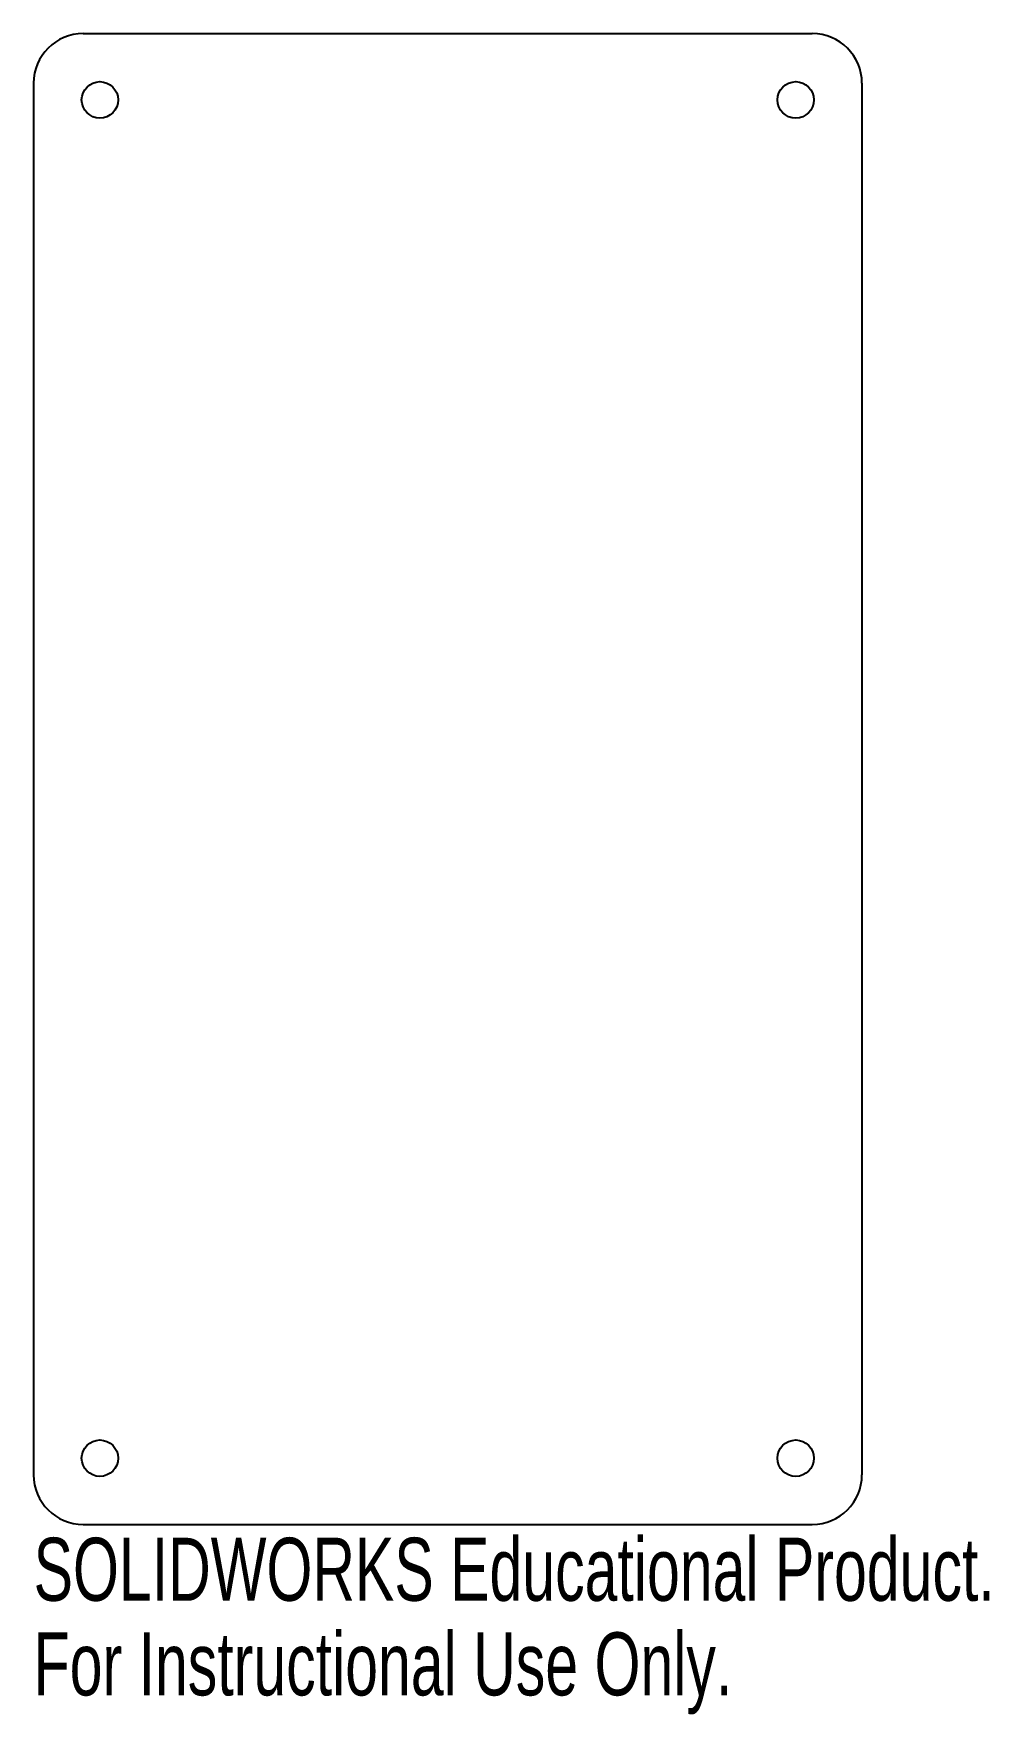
# Model space of a CAD drawing. Header units: inches. Extents: x -1.78 to 1.11, y -2.79 to 2.29.
import ezdxf

# ---------------------------------------------------------------- set-up
doc = ezdxf.new("R2010")
doc.units = ezdxf.units.IN
doc.header["$MEASUREMENT"] = 0
doc.styles.add('SLDTEXTSTYLE0', font='TXT', dxfattribs={"width": 0.7})

msp = doc.modelspace()

# ---------------------------------------------------------------- linework, layer by layer
at = {"color": 7, "linetype": 'Continuous'}
for p, q in [((-1.6252, 2.2879), (0.5748, 2.2879)), ((-1.7752, 2.1379), (-1.7752, -2.0621)), ((0.7248, 2.1379), (0.7248, -2.0621)), ((-1.6252, -2.2121), (0.5748, -2.2121))]:
    msp.add_line(p, q, dxfattribs=at)
for centre in [(-1.5752, 2.0879), (0.5248, 2.0879), (-1.5752, -2.0121), (0.5248, -2.0121)]:
    msp.add_circle(centre, 0.055, dxfattribs=at)
for centre, start, end in [((-1.6252, 2.1379), 90, 180), ((0.5748, 2.1379), 0, 90), ((-1.6252, -2.0621), 180, 270), ((0.5748, -2.0621), 270, 0)]:
    msp.add_arc(centre, 0.15, start, end, dxfattribs=at)

# ---------------------------------------------------------------- texts
at = {"color": 7, "linetype": 'Continuous', "char_height": 0.1903, "attachment_point": 1, "style": 'SLDTEXTSTYLE0'}
for s, insert in [('SOLIDWORKS Educational Product.', (-1.7752, -2.2522)), ('For Instructional Use Only.', (-1.7752, -2.5377))]:
    msp.add_mtext(s, dxfattribs=dict(at, insert=insert))

doc.saveas('drawing.dxf')
